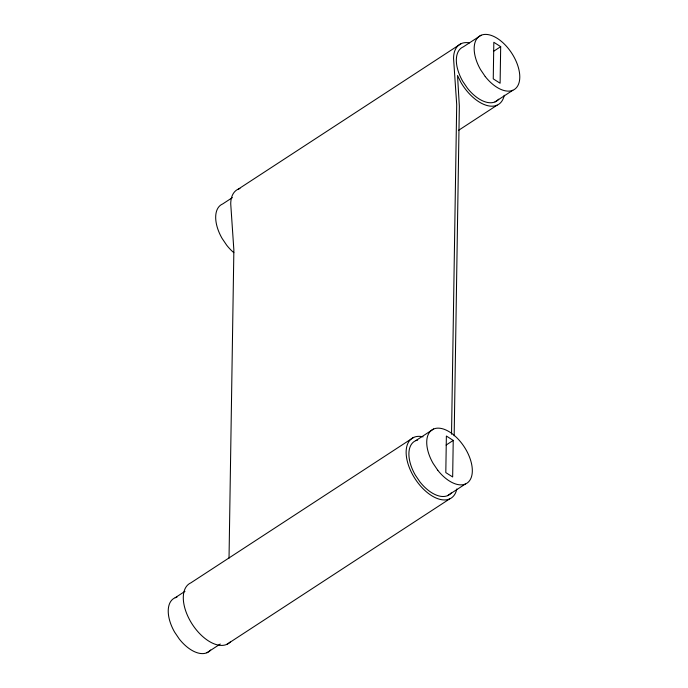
<?xml version="1.0" encoding="UTF-8"?>
<svg xmlns="http://www.w3.org/2000/svg" width="688" height="688" viewBox="0 0 688 688"><rect width="100%" height="100%" fill="white"/><g stroke="black" fill="none" stroke-linecap="round" stroke-linejoin="round"><path stroke-width="1.03" d="M229.027 558.2L233.868 250.079L230.729 203.863A35.724 19.728 56.9 0 1 239.949 188.521M451.526 434.205L456.703 104.61L453.564 58.394A35.724 19.728 56.9 0 1 469.465 42.88M453.229 440.406L452.661 476.973L445.807 472.596L446.374 436.029L453.229 440.406L446.099 445.067M454.166 435.779L459.343 106.184L457.529 75.499L460.977 82.517A35.724 19.728 56.9 0 0 486.571 105.376A35.724 19.728 56.9 0 0 504.252 95.236M500.683 46.664L500.107 83.231L493.253 78.853L493.829 42.286L500.683 46.664L493.554 51.325M238.306 189.114L461.141 43.645M232.432 197.585L222.62 203.992A31.863 17.596 56.9 0 0 222.086 238.401L226.748 245.289A31.863 17.596 56.9 0 0 233.86 252.694M481.11 35.251L463.282 46.887A31.863 17.596 56.9 0 0 462.74 81.304L467.41 88.184A31.863 17.596 56.9 0 0 498.705 99.184M494.999 101.901L512.827 90.266M458.509 130.367L497.149 105.144M413.686 437.387L190.851 582.856A35.724 19.728 56.9 0 0 192.674 624.893A35.724 19.728 56.9 0 0 230.248 641.99M175.173 597.734L184.977 591.336M415.827 440.63L433.655 428.994M206.89 652.749L220.263 644.02M447.553 495.644L465.38 484.008M226.859 644.355L449.694 498.886M451.251 492.926A31.863 17.596 56.9 0 1 419.955 481.927L415.294 475.047A31.863 17.596 56.9 0 1 417.633 440.062M456.798 488.979A35.724 19.728 56.9 0 1 415.036 478.71A35.724 19.728 56.9 0 1 423.06 436.846M210.597 650.022A31.863 17.596 56.9 0 1 179.293 639.032L174.632 632.143A31.863 17.596 56.9 0 1 176.971 597.158M485.238 76.549L480.568 69.66A31.863 17.596 56.9 0 1 489.529 34.907A31.863 17.596 56.9 0 1 519.664 79.395A31.863 17.596 56.9 0 1 485.238 76.549M437.783 470.291L433.122 463.402A31.863 17.596 56.9 0 1 442.074 428.65A31.863 17.596 56.9 0 1 472.209 473.138A31.863 17.596 56.9 0 1 437.783 470.291"/></g></svg>
